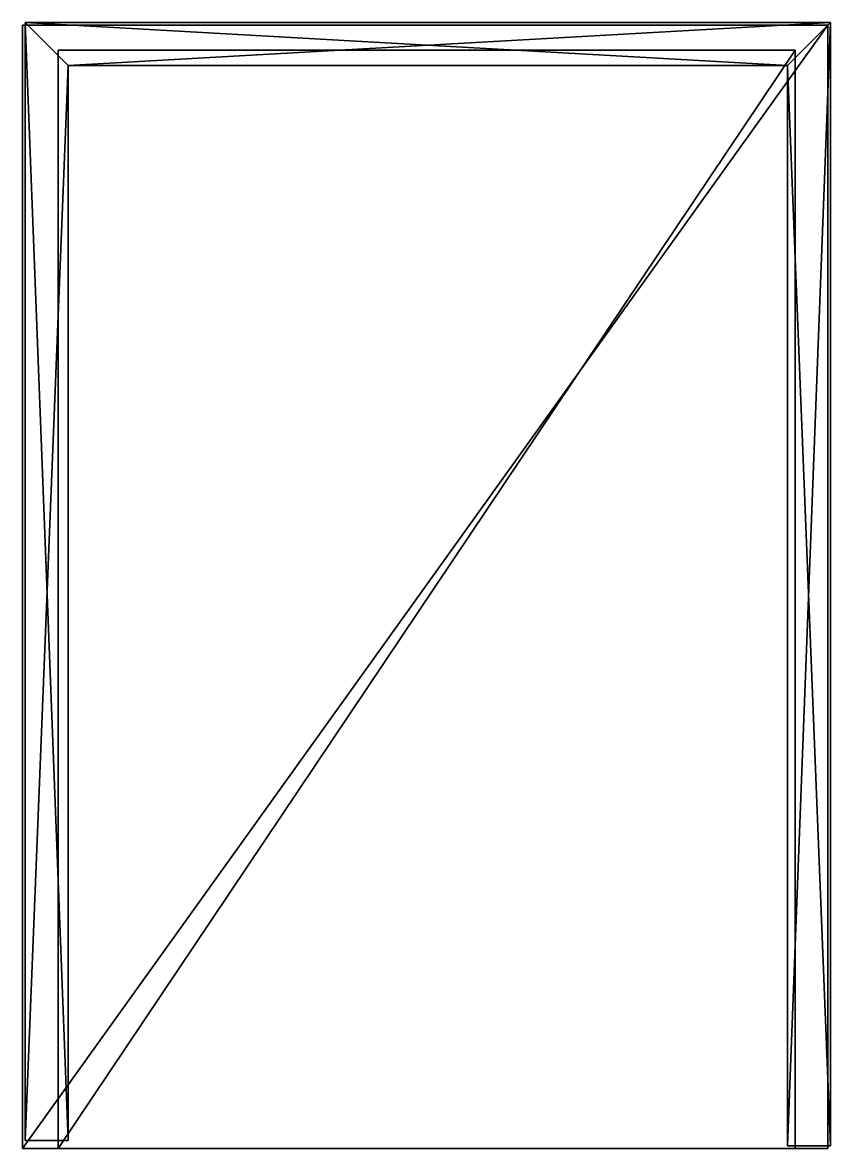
# Model space of a CAD drawing. Header units: centimetres. Extents: x -202 to 202, y -281 to 281.
import ezdxf

# ---------------------------------------------------------------- set-up
doc = ezdxf.new("R2010")
doc.units = ezdxf.units.CM
doc.layers.add('Box02', color=7, linetype='Continuous', true_color=0x1bb11b)

msp = doc.modelspace()

# ---------------------------------------------------------------- meshes
at = {"layer": 'Box02', "color": 214, "true_color": 0xb11c95}
mesh = msp.add_polyface(dxfattribs=at)
corners = [(-201.72, -281.21, -1071.1), (200.39, -281.21, -1071.1), (-201.72, 279.87, -1071.1), (200.39, 279.87, -1071.1), (-201.72, -281.21, -1041.71), (200.39, -281.21, -1041.71), (-201.72, 279.87, -1041.71), (200.39, 279.87, -1041.71), (-183.98, -281.21, -210.31), (184.16, -281.21, -210.31), (-183.98, 267.34, -210.31), (184.16, 267.34, -210.31), (-183.98, -281.21, -180.92), (184.16, -281.21, -180.92), (-183.98, 267.34, -180.92), (184.16, 267.34, -180.92), (-183.98, -281.21, 220.09), (184.16, -281.21, 220.09), (-183.98, 267.34, 220.09), (184.16, 267.34, 220.09), (-183.98, -281.21, 249.48), (184.16, -281.21, 249.48), (-183.98, 267.34, 249.48), (184.16, 267.34, 249.48), (-183.98, -281.21, 650.49), (184.16, -281.21, 650.49), (-183.98, 267.34, 650.49), (184.16, 267.34, 650.49), (-183.98, -281.21, 679.88), (184.16, -281.21, 679.88), (-183.98, 267.34, 679.88), (184.16, 267.34, 679.88), (-200.39, -277.2, -1041.94), (-200.39, -277.2, 1042.06), (-178.89, -277.2, -1041.94), (-178.89, -277.2, 1042.06), (-200.39, -277.2, -625.14), (-200.39, -277.2, -208.34), (-200.39, -277.2, 208.46), (-200.39, -277.2, 625.26), (-178.89, -277.2, 625.26), (-178.89, -277.2, 208.46), (-178.89, -277.2, -208.34), (-178.89, -277.2, -625.14), (-200.39, 281.21, -1041.94), (-200.39, 281.21, 1042.06), (-178.89, 259.71, -1041.94), (-178.89, 259.71, 1042.06), (-200.39, 281.21, -625.14), (-200.39, 281.21, -208.34), (-200.39, 281.21, 208.46), (-200.39, 281.21, 625.26), (-178.89, 259.71, 625.26), (-178.89, 259.71, 208.46), (-178.89, 259.71, -208.34), (-178.89, 259.71, -625.14), (201.72, -279.87, -1041.94), (201.72, -279.87, 1042.06), (180.22, -279.87, -1041.94), (180.22, -279.87, 1042.06), (201.72, -279.87, 625.26), (201.72, -279.87, 208.46), (201.72, -279.87, -208.34), (201.72, -279.87, -625.14), (180.22, -279.87, -625.14), (180.22, -279.87, -208.34), (180.22, -279.87, 208.46), (180.22, -279.87, 625.26), (201.72, 281.21, -1041.94), (201.72, 281.21, 1042.06), (180.22, 259.71, -1041.94), (180.22, 259.71, 1042.06), (201.72, 281.21, -625.14), (201.72, 281.21, -208.34), (201.72, 281.21, 208.46), (201.72, 281.21, 625.26), (180.22, 259.71, 625.26), (180.22, 259.71, 208.46), (180.22, 259.71, -208.34), (180.22, 259.71, -625.14), (201.72, 281.21, -1041.94), (-200.39, 281.21, -1041.94), (201.72, 281.21, 1042.06), (-200.39, 281.21, 1042.06), (180.22, 259.71, -1041.94), (-178.89, 259.71, -1041.94), (180.22, 259.71, 1042.06), (-178.89, 259.71, 1042.06), (201.72, 281.21, -625.14), (201.72, 281.21, -208.34), (201.72, 281.21, 208.46), (201.72, 281.21, 625.26), (-200.39, 281.21, -625.14), (-200.39, 281.21, -208.34), (-200.39, 281.21, 208.46), (-200.39, 281.21, 625.26), (180.22, 259.71, 625.26), (180.22, 259.71, 208.46), (180.22, 259.71, -208.34), (180.22, 259.71, -625.14), (-178.89, 259.71, 625.26), (-178.89, 259.71, 208.46), (-178.89, 259.71, -208.34), (-178.89, 259.71, -625.14), (-201.72, -281.21, 1041.71), (200.39, -281.21, 1041.71), (-201.72, 279.87, 1041.71), (200.39, 279.87, 1041.71), (-201.72, -281.21, 1071.1), (200.39, -281.21, 1071.1), (-201.72, 279.87, 1071.1), (200.39, 279.87, 1071.1), (-183.98, -281.21, -640.7), (184.16, -281.21, -640.7), (-183.98, 267.34, -640.7), (184.16, 267.34, -640.7), (-183.98, -281.21, -611.31), (184.16, -281.21, -611.31), (-183.98, 267.34, -611.31), (184.16, 267.34, -611.31)]
mesh.append_faces([[corners[k] for k in face] for face in [(3, 1, 0), (0, 2, 3), (7, 6, 4), (4, 5, 7), (5, 4, 0), (0, 1, 5), (7, 5, 1), (1, 3, 7), (6, 7, 3), (3, 2, 6), (4, 6, 2), (2, 0, 4), (8, 10, 11), (11, 9, 8), (12, 13, 15), (15, 14, 12), (8, 9, 13), (13, 12, 8), (9, 11, 15), (15, 13, 9), (11, 10, 14), (14, 15, 11), (10, 8, 12), (12, 14, 10), (16, 18, 19), (19, 17, 16), (20, 21, 23), (23, 22, 20), (16, 17, 21), (21, 20, 16), (17, 19, 23), (23, 21, 17), (19, 18, 22), (22, 23, 19), (18, 16, 20), (20, 22, 18), (24, 26, 27), (27, 25, 24), (28, 29, 31), (31, 30, 28), (24, 25, 29), (29, 28, 24), (25, 27, 31), (31, 29, 25), (27, 26, 30), (30, 31, 27), (26, 24, 28), (28, 30, 26), (38, 50, 49), (49, 37, 38), (42, 54, 53), (53, 41, 42), (46, 34, 32), (32, 44, 46), (37, 42, 41), (41, 38, 37), (35, 47, 45), (45, 33, 35), (33, 45, 51), (51, 39, 33), (39, 51, 50), (50, 38, 39), (44, 32, 36), (36, 48, 44), (48, 36, 37), (37, 49, 48), (34, 46, 55), (55, 43, 34), (43, 55, 54), (54, 42, 43), (47, 35, 40), (40, 52, 47), (52, 40, 41), (41, 53, 52), (32, 34, 43), (43, 36, 32), (36, 43, 42), (42, 37, 36), (35, 33, 39), (39, 40, 35), (40, 39, 38), (38, 41, 40), (74, 61, 62), (62, 73, 74), (78, 65, 66), (66, 77, 78), (58, 70, 68), (68, 56, 58), (71, 59, 57), (57, 69, 71), (61, 66, 65), (65, 62, 61), (69, 57, 60), (60, 75, 69), (75, 60, 61), (61, 74, 75), (56, 68, 72), (72, 63, 56), (63, 72, 73), (73, 62, 63), (70, 58, 64), (64, 79, 70), (79, 64, 65), (65, 78, 79), (59, 71, 76), (76, 67, 59), (67, 76, 77), (77, 66, 67), (57, 59, 67), (67, 60, 57), (60, 67, 66), (66, 61, 60), (58, 56, 63), (63, 64, 58), (64, 63, 62), (62, 65, 64), (94, 90, 89), (89, 93, 94), (102, 98, 97), (97, 101, 102), (84, 85, 81), (81, 80, 84), (87, 86, 82), (82, 83, 87), (83, 82, 91), (91, 95, 83), (95, 91, 90), (90, 94, 95), (80, 81, 92), (92, 88, 80), (88, 92, 93), (93, 89, 88), (85, 84, 99), (99, 103, 85), (103, 99, 98), (98, 102, 103), (86, 87, 100), (100, 96, 86), (96, 100, 101), (101, 97, 96), (107, 105, 104), (104, 106, 107), (111, 110, 108), (108, 109, 111), (109, 108, 104), (104, 105, 109), (111, 109, 105), (105, 107, 111), (110, 111, 107), (107, 106, 110), (108, 110, 106), (106, 104, 108), (112, 114, 115), (115, 113, 112), (116, 117, 119), (119, 118, 116), (112, 113, 117), (117, 116, 112), (113, 115, 119), (119, 117, 113), (115, 114, 118), (118, 119, 115), (114, 112, 116), (116, 118, 114)]], dxfattribs={"vtx2": -1, "color": 214})

doc.saveas('drawing.dxf')
